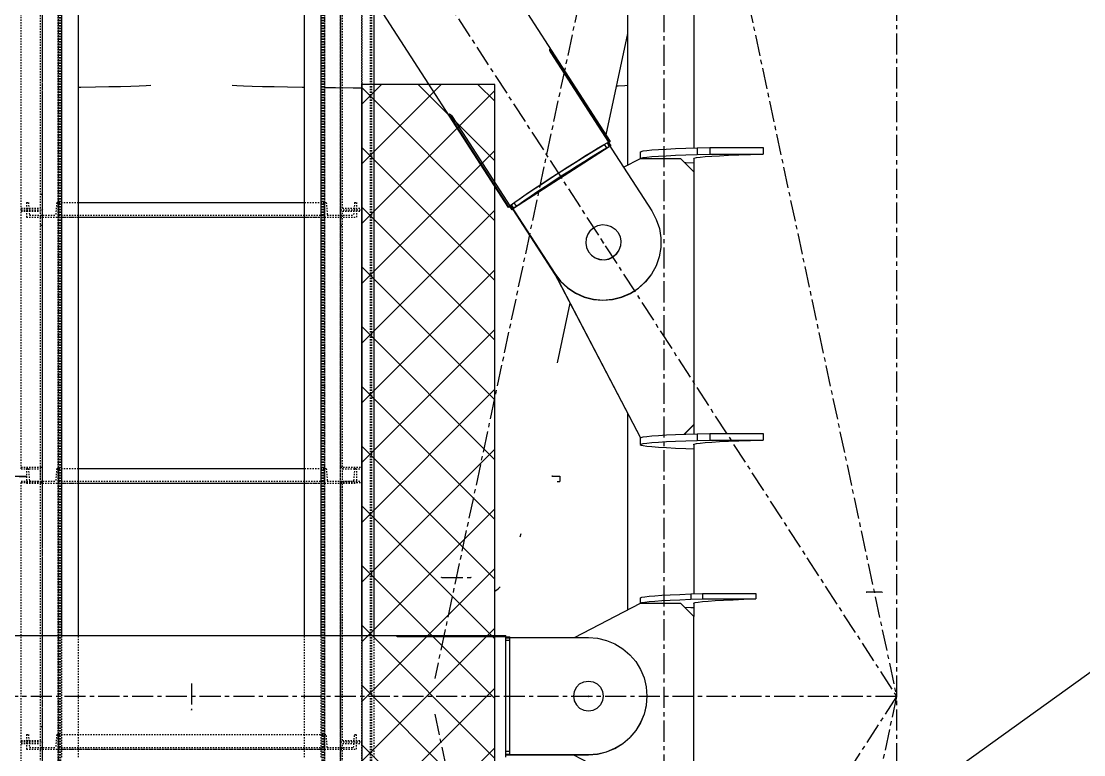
# Model space of a CAD drawing. Header units: millimetres. Extents: x 5143 to 30813, y 232 to 21408.
# Drawn here: x 23101 to 23500.4, y 11618.4 to 11894 of the extents above; entities that cross this region are included whole.
import ezdxf

# ---------------------------------------------------------------- set-up
doc = ezdxf.new("R2010")
doc.units = ezdxf.units.MM
doc.header["$LTSCALE"] = 0.25
for name, pattern in [('CENTER', [50.8, 31.75, -6.35, 6.35, -6.35]), ('XKITLINE00', [0]), ('XKITLINE02', [4, 2, -2]), ('XKITLINE03', [6, 3, -1, 1, -1])]:
    doc.linetypes.add(name, pattern=pattern)
doc.styles.add('ROMANS', font='romans.shx')
doc.dimstyles.new('MD300', dxfattribs={"dimtxt": 2.5, "dimasz": 2.5, "dimexe": 1, "dimexo": 1, "dimgap": 0.5, "dimtad": 1, "dimdec": 1, "dimlfac": 50, "dimrnd": 0.5, "dimdsep": 46, "dimtxsty": 'ROMANS', "dimcen": 1, "dimclrd": 146, "dimclre": 146, "dimclrt": 30, "dimadec": 1, "dimazin": 2, "dimtfac": 1, "dimtdec": 1, "dimtmove": 0, "dimatfit": 1, "dimfxl": 1, "dimtolj": 1, "dimtzin": 0, "dimlwd": -1, "dimlwe": -1, "dimarcsym": 0})

msp = doc.modelspace()

# ---------------------------------------------------------------- hatches: boundary and pattern name
h = msp.add_hatch()
h.set_pattern_fill('ANSI37', color=1, scale=5, style=0)
h.set_pattern_definition([(135, (104200.305, -4107.69), (11.22532, 11.22532), []), (45, (104200.305, -4107.69), (11.22532, -11.22532), [])])
h.paths.add_polyline_path([(23278.98, 11270.27), (23228.98, 11270.27), (23228.98, 11870.27), (23278.98, 11870.27)])

# ---------------------------------------------------------------- linework, layer by layer
at = {"color": 8, "linetype": 'CENTER'}
for p, q in [((23430, 12689.51), (23430, 11020.27)), ((22900, 12460.27), (23430, 11640.27)), ((23430, 12460.27), (23256.44, 11647.05)), ((23342.5, 12050.27), (23342.5, 11230.27)), ((23342.5, 12050.27), (23430, 11640.27)), ((23319.8, 11810.61), (23319.8, 11810.94)), ((23259.06, 11685.03), (23270.02, 11685)), ((23424.62, 11679.44), (23418.65, 11679.46)), ((23165, 11645.13), (23165, 11635.13)), ((23430, 11640.27), (22900, 10820.27)), ((23430, 11640.27), (22900, 11640.27)), ((23314.2, 11640.41), (23314.2, 11640.14)), ((23430, 11640.27), (23342.5, 11230.27)), ((23256.41, 11633.65), (23430, 10820.27))]:
    msp.add_line(p, q, dxfattribs=at)
at = {"color": 8, "linetype": 'XKITLINE00'}
for p, q in [((23353.8, 12423.4), (23353.8, 11846.41)), ((23045.99, 12276.48), (23322.38, 11848.86)), ((23007.61, 12251.69), (23284, 11824.07)), ((23328.9, 11986.86), (23328.9, 11839.89)), ((23328.9, 11889.45), (23320.77, 11851.36)), ((23299.59, 11883.47), (23299.54, 11883.39)), ((23299.54, 11883.39), (23299.54, 11883.24)), ((23299.54, 11883.24), (23299.59, 11883.03)), ((23299.59, 11883.47), (23299.67, 11883.47)), ((23299.59, 11883.03), (23299.69, 11882.77)), ((23299.68, 11883.47), (23299.78, 11883.36)), ((23299.69, 11882.77), (23299.84, 11882.48)), ((23299.78, 11883.36), (23299.92, 11883.19)), ((23299.84, 11882.48), (23300.02, 11882.18)), ((23299.87, 11882.43), (23300.27, 11882.68)), ((23299.92, 11883.19), (23300.08, 11882.95)), ((23300.02, 11882.18), (23321.72, 11848.6)), ((23300.06, 11882.13), (23300.46, 11882.39)), ((23300.08, 11882.95), (23300.27, 11882.68)), ((23300.27, 11882.68), (23300.46, 11882.39)), ((23300.46, 11882.39), (23322.17, 11848.81)), ((23145.39, 11869.76), (23147.91, 11869.88)), ((23145.39, 11869.76), (23147.91, 11869.88)), ((23147.91, 11869.88), (23149.71, 11870)), ((23147.91, 11869.88), (23149.71, 11870)), ((23180.28, 11870), (23182.08, 11869.88)), ((23180.28, 11870), (23182.08, 11869.88)), ((23182.08, 11869.88), (23184.6, 11869.76)), ((23182.08, 11869.88), (23184.6, 11869.76)), ((23325.39, 11869.76), (23327.91, 11869.88)), ((23325.39, 11869.76), (23327.91, 11869.88)), ((23327.91, 11869.88), (23328.9, 11869.95)), ((23327.91, 11869.88), (23328.9, 11869.95)), ((23114.72, 11869.14), (23115, 11869.14)), ((23114.72, 11869.14), (23115, 11869.14)), ((23122.5, 11869.23), (23123.34, 11869.24)), ((23122.5, 11869.23), (23123.34, 11869.24)), ((23123.34, 11869.24), (23128.88, 11869.33)), ((23123.34, 11869.24), (23128.88, 11869.33)), ((23128.88, 11869.33), (23133.9, 11869.43)), ((23128.88, 11869.33), (23133.9, 11869.43)), ((23133.9, 11869.43), (23138.35, 11869.53)), ((23133.9, 11869.43), (23138.35, 11869.53)), ((23138.35, 11869.53), (23142.2, 11869.64)), ((23138.35, 11869.53), (23142.2, 11869.64)), ((23142.2, 11869.64), (23145.39, 11869.76)), ((23142.2, 11869.64), (23145.39, 11869.76)), ((23184.6, 11869.76), (23187.79, 11869.64)), ((23184.6, 11869.76), (23187.79, 11869.64)), ((23187.79, 11869.64), (23191.64, 11869.53)), ((23187.79, 11869.64), (23191.64, 11869.53)), ((23191.64, 11869.53), (23196.09, 11869.43)), ((23191.64, 11869.53), (23196.09, 11869.43)), ((23196.09, 11869.43), (23201.11, 11869.33)), ((23196.09, 11869.43), (23201.11, 11869.33)), ((23201.11, 11869.33), (23206.65, 11869.24)), ((23201.11, 11869.33), (23206.65, 11869.24)), ((23206.65, 11869.24), (23207.48, 11869.23)), ((23206.65, 11869.24), (23207.48, 11869.23)), ((23214.98, 11869.14), (23219.07, 11869.1)), ((23214.98, 11869.14), (23219.07, 11869.1)), ((23219.07, 11869.1), (23225.83, 11869.04)), ((23219.07, 11869.1), (23225.83, 11869.04)), ((23225.83, 11869.04), (23228.98, 11869.02)), ((23225.83, 11869.04), (23228.98, 11869.02)), ((23324.69, 11869.73), (23325.39, 11869.76)), ((23324.69, 11869.73), (23325.39, 11869.76)), ((23261.91, 11859.14), (23261.87, 11859.06)), ((23261.87, 11859.05), (23261.92, 11858.91)), ((23261.91, 11859.14), (23262.02, 11859.17)), ((23261.92, 11858.91), (23262.02, 11858.71)), ((23262.02, 11859.17), (23262.16, 11859.11)), ((23262.02, 11858.71), (23262.15, 11858.46)), ((23262.15, 11858.46), (23262.32, 11858.18)), ((23262.16, 11859.11), (23262.34, 11858.98)), ((23262.32, 11858.18), (23262.79, 11858.48)), ((23262.32, 11858.18), (23262.5, 11857.88)), ((23262.34, 11858.98), (23262.54, 11858.78)), ((23262.5, 11857.88), (23262.99, 11858.19)), ((23262.54, 11858.78), (23262.75, 11858.53)), ((23262.75, 11858.53), (23262.95, 11858.25)), ((23262.95, 11858.25), (23284.66, 11824.66)), ((23262.5, 11857.88), (23284.21, 11824.3)), ((23286, 11823.75), (23322, 11847)), ((23315.53, 11844.96), (23317.89, 11846.4)), ((23316.82, 11845.72), (23318.71, 11846.85)), ((23317.89, 11846.4), (23319.81, 11847.54)), ((23318.71, 11846.85), (23320.18, 11847.71)), ((23319.52, 11845.59), (23320.99, 11846.45)), ((23319.81, 11847.54), (23321.23, 11848.35)), ((23320.18, 11847.71), (23321.19, 11848.26)), ((23320.18, 11847.71), (23320.99, 11846.45)), ((23320.99, 11846.45), (23322, 11847)), ((23321.19, 11848.26), (23321.72, 11848.6)), ((23321.19, 11848.25), (23321.42, 11848.4)), ((23321.19, 11848.26), (23322, 11847)), ((23321.23, 11848.35), (23321.72, 11848.6)), ((23321.42, 11848.4), (23338.02, 11822.71)), ((23321.45, 11848.34), (23322.17, 11848.81)), ((23321.45, 11848.34), (23321.63, 11848.46)), ((23321.63, 11848.46), (23321.75, 11848.5)), ((23321.63, 11848.46), (23322.45, 11847.2)), ((23321.75, 11848.5), (23322.57, 11847.24)), ((23321.75, 11848.5), (23321.8, 11848.48)), ((23321.8, 11848.48), (23322.61, 11847.22)), ((23321.84, 11848.42), (23322.17, 11848.63)), ((23322.38, 11848.86), (23322.17, 11848.63)), ((23322.17, 11848.81), (23322.38, 11848.86)), ((23322.27, 11847.09), (23322.45, 11847.2)), ((23322.35, 11846.96), (23322.45, 11847.03)), ((23322.45, 11847.2), (23322.57, 11847.24)), ((23322.57, 11847.15), (23322.45, 11847.03)), ((23322.57, 11847.24), (23322.61, 11847.22)), ((23322.61, 11847.22), (23322.57, 11847.15)), ((23340.54, 11845.81), (23343.48, 11845.99)), ((23343.48, 11845.99), (23346.91, 11846.15)), ((23346.91, 11846.15), (23350.8, 11846.31)), ((23350.8, 11846.31), (23355.12, 11846.46)), ((23355.12, 11846.46), (23359.84, 11846.59)), ((23355.12, 11846.46), (23355.12, 11843.96)), ((23359.84, 11846.59), (23359.84, 11844.09)), ((23359.84, 11846.59), (23379.84, 11846.59)), ((23379.84, 11846.59), (23379.84, 11844.09)), ((23309.2, 11840.98), (23312, 11842.74)), ((23309.75, 11841.35), (23312.79, 11843.26)), ((23312, 11842.74), (23314.56, 11844.34)), ((23312.79, 11843.26), (23315.53, 11844.96)), ((23312.81, 11841.48), (23315.38, 11843.08)), ((23314.56, 11844.34), (23316.82, 11845.72)), ((23315.38, 11843.08), (23317.63, 11844.46)), ((23317.63, 11844.46), (23319.52, 11845.59)), ((23327.41, 11839.12), (23333.8, 11842.43)), ((23333.7, 11844.86), (23333.97, 11845.05)), ((23333.7, 11844.86), (23333.7, 11842.38)), ((23333.8, 11842.43), (23333.97, 11842.55)), ((23333.8, 11842.43), (23348.8, 11842.43)), ((23333.97, 11845.05), (23334.8, 11845.25)), ((23333.97, 11842.55), (23334.8, 11842.75)), ((23334.8, 11845.25), (23336.18, 11845.44)), ((23334.8, 11842.75), (23336.18, 11842.94)), ((23336.18, 11845.44), (23338.1, 11845.63)), ((23336.18, 11842.94), (23338.1, 11843.13)), ((23338.1, 11845.63), (23340.54, 11845.81)), ((23338.1, 11843.13), (23340.54, 11843.31)), ((23340.54, 11843.31), (23343.48, 11843.49)), ((23343.48, 11843.49), (23346.91, 11843.65)), ((23346.91, 11843.65), (23350.8, 11843.81)), ((23348.8, 11842.43), (23353.8, 11837.44)), ((23350.8, 11843.81), (23355.12, 11843.96)), ((23353.7, 11842.36), (23353.97, 11842.56)), ((23353.7, 11842.36), (23353.8, 11842.29)), ((23353.8, 11842.43), (23353.8, 11837.44)), ((23353.97, 11842.56), (23354.8, 11842.75)), ((23354.8, 11842.75), (23356.18, 11842.94)), ((23355.12, 11843.96), (23359.84, 11844.09)), ((23356.18, 11842.94), (23358.1, 11843.13)), ((23358.1, 11843.13), (23360.54, 11843.31)), ((23359.84, 11844.09), (23379.84, 11844.09)), ((23360.54, 11843.31), (23363.48, 11843.49)), ((23363.48, 11843.49), (23366.91, 11843.65)), ((23366.91, 11843.65), (23370.8, 11843.81)), ((23370.8, 11843.81), (23375.12, 11843.96)), ((23375.12, 11843.96), (23379.84, 11844.09)), ((23303.19, 11837.15), (23306.52, 11839.3)), ((23303.19, 11837.13), (23306.24, 11839.09)), ((23306.24, 11839.09), (23309.2, 11840.98)), ((23306.52, 11839.3), (23309.75, 11841.35)), ((23307.05, 11837.83), (23310.01, 11839.72)), ((23310.01, 11839.72), (23312.81, 11841.48)), ((23350.3, 11840.93), (23350.8, 11840.91)), ((23350.8, 11840.91), (23353.8, 11840.8)), ((23296.63, 11832.87), (23299.86, 11834.99)), ((23297.18, 11833.22), (23300.15, 11835.16)), ((23299.86, 11834.99), (23303.19, 11837.15)), ((23300.15, 11835.16), (23303.19, 11837.13)), ((23300.96, 11833.9), (23304, 11835.87)), ((23304, 11835.87), (23307.05, 11837.83)), ((23353.8, 11837.44), (23353.8, 11742.48)), ((23290.85, 11829.03), (23293.59, 11830.86)), ((23291.82, 11829.65), (23294.38, 11831.36)), ((23292.63, 11828.39), (23295.2, 11830.11)), ((23293.59, 11830.86), (23296.63, 11832.87)), ((23294.38, 11831.36), (23297.18, 11833.22)), ((23295.2, 11830.11), (23298, 11831.96)), ((23298, 11831.96), (23300.96, 11833.9)), ((23285.15, 11825.05), (23286.57, 11826.08)), ((23286.2, 11825.77), (23287.67, 11826.81)), ((23286.57, 11826.08), (23288.49, 11827.41)), ((23287.67, 11826.81), (23289.56, 11828.12)), ((23288.49, 11827.41), (23290.85, 11829.03)), ((23288.49, 11825.55), (23290.38, 11826.86)), ((23289.56, 11828.12), (23291.82, 11829.65)), ((23290.38, 11826.86), (23292.63, 11828.39)), ((23284.21, 11824.3), (23284, 11824.07)), ((23284, 11824.07), (23284.21, 11824.12)), ((23284.21, 11824.3), (23284.96, 11824.78)), ((23284.21, 11824.12), (23284.63, 11824.39)), ((23284.63, 11824.52), (23284.59, 11824.45)), ((23284.59, 11824.45), (23285.4, 11823.19)), ((23284.75, 11824.64), (23284.63, 11824.52)), ((23284.63, 11824.52), (23285.44, 11823.26)), ((23284.66, 11824.66), (23285.15, 11825.05)), ((23284.66, 11824.66), (23285.19, 11825.01)), ((23284.75, 11824.64), (23284.96, 11824.78)), ((23284.75, 11824.64), (23285.56, 11823.38)), ((23284.93, 11824.84), (23301.57, 11799.09)), ((23284.95, 11824.85), (23284.96, 11824.83)), ((23284.96, 11824.86), (23285.19, 11825.01)), ((23284.96, 11824.86), (23301.57, 11799.17)), ((23285.19, 11825.01), (23286.2, 11825.77)), ((23285.19, 11825.01), (23286, 11823.75)), ((23285.44, 11823.26), (23285.4, 11823.19)), ((23285.4, 11823.19), (23285.44, 11823.17)), ((23285.56, 11823.38), (23285.44, 11823.26)), ((23285.44, 11823.17), (23285.56, 11823.21)), ((23285.56, 11823.38), (23285.78, 11823.52)), ((23285.56, 11823.21), (23285.86, 11823.4)), ((23285.74, 11823.32), (23301.57, 11798.84)), ((23285.78, 11823.34), (23301.57, 11798.91)), ((23286, 11823.75), (23287.02, 11824.51)), ((23286.2, 11825.77), (23287.02, 11824.51)), ((23287.02, 11824.51), (23288.49, 11825.55)), ((23338.02, 11822.71), (23339.71, 11819.55)), ((23339.71, 11819.55), (23340.86, 11816.16)), ((23313.92, 11814), (23313.34, 11812.37)), ((23314.9, 11815.41), (23313.92, 11814)), ((23314.9, 11815.41), (23316.21, 11816.53)), ((23316.21, 11816.53), (23317.77, 11817.27)), ((23317.77, 11817.27), (23319.47, 11817.58)), ((23319.47, 11817.58), (23321.18, 11817.44)), ((23321.18, 11817.44), (23322.81, 11816.86)), ((23322.81, 11816.86), (23324.22, 11815.88)), ((23324.22, 11815.88), (23325.34, 11814.57)), ((23325.34, 11814.57), (23326.08, 11813.01)), ((23340.86, 11816.16), (23341.43, 11812.62)), ((23313.34, 11812.37), (23313.2, 11810.66)), ((23313.2, 11810.66), (23313.51, 11808.96)), ((23326.08, 11813.01), (23326.39, 11811.32)), ((23326.39, 11811.32), (23326.25, 11809.6)), ((23341.43, 11812.62), (23341.41, 11809.04)), ((23313.51, 11808.96), (23314.25, 11807.41)), ((23313.51, 11808.94), (23314.25, 11807.38)), ((23313.51, 11808.94), (23314.25, 11807.38)), ((23313.51, 11808.92), (23314.25, 11807.36)), ((23314.25, 11807.41), (23315.37, 11806.1)), ((23314.25, 11807.41), (23314.25, 11807.38)), ((23314.25, 11807.38), (23315.37, 11806.07)), ((23314.25, 11807.38), (23314.25, 11807.36)), ((23314.25, 11807.38), (23315.37, 11806.07)), ((23314.25, 11807.36), (23315.37, 11806.05)), ((23315.37, 11806.1), (23316.79, 11805.12)), ((23315.37, 11806.07), (23316.79, 11805.09)), ((23315.37, 11806.07), (23316.79, 11805.09)), ((23315.37, 11806.05), (23316.79, 11805.07)), ((23323.38, 11805.45), (23324.69, 11806.56)), ((23323.38, 11805.42), (23324.69, 11806.54)), ((23323.38, 11805.42), (23324.69, 11806.54)), ((23323.38, 11805.4), (23324.69, 11806.51)), ((23325.67, 11807.98), (23324.69, 11806.56)), ((23325.67, 11807.95), (23324.69, 11806.54)), ((23325.67, 11807.95), (23324.69, 11806.54)), ((23325.67, 11807.93), (23324.69, 11806.51)), ((23326.25, 11809.6), (23325.67, 11807.98)), ((23341.41, 11809.04), (23340.8, 11805.51)), ((23341.41, 11808.96), (23340.8, 11805.43)), ((23316.79, 11805.12), (23318.41, 11804.54)), ((23316.79, 11805.09), (23318.41, 11804.51)), ((23316.79, 11805.09), (23318.41, 11804.51)), ((23316.79, 11805.07), (23318.41, 11804.49)), ((23318.41, 11804.54), (23320.13, 11804.4)), ((23318.41, 11804.51), (23320.13, 11804.37)), ((23318.41, 11804.51), (23320.13, 11804.37)), ((23318.41, 11804.49), (23320.13, 11804.35)), ((23320.13, 11804.4), (23321.82, 11804.71)), ((23320.13, 11804.37), (23321.82, 11804.68)), ((23320.13, 11804.37), (23321.82, 11804.68)), ((23320.13, 11804.35), (23321.82, 11804.66)), ((23321.82, 11804.71), (23323.38, 11805.45)), ((23321.82, 11804.68), (23323.38, 11805.42)), ((23321.82, 11804.68), (23323.38, 11805.42)), ((23321.82, 11804.66), (23323.38, 11805.4)), ((23323.38, 11805.45), (23323.38, 11805.42)), ((23323.38, 11805.42), (23323.38, 11805.4)), ((23339.62, 11802.12), (23337.9, 11798.98)), ((23339.62, 11802.05), (23337.9, 11798.91)), ((23340.8, 11805.51), (23339.62, 11802.12)), ((23340.8, 11805.43), (23339.62, 11802.05)), ((23301.16, 11799.72), (23333.74, 11737.44)), ((23301.57, 11799.17), (23301.57, 11799.09)), ((23301.57, 11799.17), (23303.76, 11796.33)), ((23301.57, 11799.09), (23303.76, 11796.26)), ((23301.57, 11798.91), (23301.6, 11798.87)), ((23301.57, 11798.91), (23301.57, 11798.84)), ((23301.57, 11798.84), (23301.75, 11798.61)), ((23301.6, 11799.04), (23333.8, 11737.48)), ((23337.9, 11798.98), (23335.69, 11796.17)), ((23337.9, 11798.91), (23335.69, 11796.09)), ((23303.76, 11796.33), (23303.76, 11796.26)), ((23303.76, 11796.33), (23306.38, 11793.89)), ((23303.76, 11796.26), (23306.38, 11793.82)), ((23333.04, 11793.75), (23335.69, 11796.17)), ((23333.04, 11793.68), (23335.69, 11796.09)), ((23306.38, 11793.89), (23309.37, 11791.92)), ((23306.38, 11793.82), (23309.37, 11791.84)), ((23309.37, 11791.92), (23312.64, 11790.46)), ((23309.37, 11791.84), (23312.64, 11790.38)), ((23312.64, 11790.46), (23316.11, 11789.56)), ((23312.64, 11790.38), (23316.11, 11789.49)), ((23323.26, 11789.53), (23326.74, 11790.39)), ((23323.26, 11789.45), (23326.74, 11790.31)), ((23326.74, 11790.39), (23330.03, 11791.81)), ((23326.74, 11790.31), (23330.03, 11791.73)), ((23330.03, 11791.81), (23333.04, 11793.75)), ((23330.03, 11791.73), (23333.04, 11793.68)), ((23307.26, 11788.06), (23302.48, 11765.68)), ((23316.11, 11789.56), (23319.68, 11789.25)), ((23316.11, 11789.49), (23319.68, 11789.17)), ((23319.68, 11789.25), (23323.26, 11789.53)), ((23319.68, 11789.17), (23323.26, 11789.45)), ((23328.9, 11746.69), (23328.9, 11672.77)), ((23350.15, 11738.83), (23353.8, 11742.48)), ((23350.3, 11738.84), (23353.8, 11742.33)), ((23353.8, 11742.48), (23353.8, 11742.4)), ((23353.8, 11742.4), (23353.8, 11738.96)), ((23336.18, 11737.99), (23338.1, 11738.18)), ((23338.1, 11738.18), (23340.54, 11738.36)), ((23340.54, 11738.36), (23343.49, 11738.53)), ((23343.49, 11738.53), (23346.91, 11738.7)), ((23346.91, 11738.7), (23350.8, 11738.86)), ((23350.8, 11738.86), (23355.12, 11739.01)), ((23355.12, 11739.01), (23359.84, 11739.14)), ((23355.12, 11739.01), (23355.12, 11736.51)), ((23359.84, 11739.14), (23359.84, 11736.64)), ((23359.84, 11739.14), (23379.84, 11739.14)), ((23379.84, 11739.14), (23379.84, 11736.64)), ((23333.7, 11737.41), (23333.8, 11737.48)), ((23333.7, 11737.41), (23333.7, 11734.91)), ((23333.7, 11734.91), (23333.97, 11735.1)), ((23333.7, 11734.91), (23333.97, 11734.71)), ((23333.8, 11737.48), (23333.97, 11737.6)), ((23333.8, 11737.48), (23333.8, 11737.48)), ((23333.8, 11737.48), (23333.8, 11737.48)), ((23333.97, 11737.6), (23334.8, 11737.8)), ((23333.97, 11735.1), (23334.8, 11735.3)), ((23333.97, 11734.71), (23334.8, 11734.52)), ((23334.8, 11737.8), (23336.18, 11737.99)), ((23334.8, 11735.3), (23336.18, 11735.49)), ((23334.8, 11734.52), (23336.18, 11734.32)), ((23336.18, 11735.49), (23338.1, 11735.68)), ((23336.18, 11734.32), (23338.1, 11734.14)), ((23338.1, 11735.68), (23340.54, 11735.86)), ((23338.1, 11734.14), (23340.54, 11733.95)), ((23340.54, 11735.86), (23343.49, 11736.04)), ((23343.49, 11736.04), (23346.91, 11736.2)), ((23346.91, 11736.2), (23350.8, 11736.36)), ((23350.8, 11736.36), (23355.12, 11736.51)), ((23353.7, 11734.91), (23353.97, 11735.1)), ((23353.7, 11734.91), (23353.8, 11734.84)), ((23353.8, 11734.98), (23353.8, 11678.81)), ((23353.97, 11735.1), (23354.8, 11735.3)), ((23354.8, 11735.3), (23356.18, 11735.49)), ((23355.12, 11736.51), (23359.84, 11736.64)), ((23356.18, 11735.49), (23358.1, 11735.68)), ((23358.1, 11735.68), (23360.54, 11735.86)), ((23359.84, 11736.64), (23379.84, 11736.64)), ((23360.54, 11735.86), (23363.49, 11736.04)), ((23363.49, 11736.04), (23366.91, 11736.2)), ((23366.91, 11736.2), (23370.8, 11736.36)), ((23370.8, 11736.36), (23375.12, 11736.51)), ((23375.12, 11736.51), (23379.84, 11736.64)), ((23340.54, 11733.95), (23343.49, 11733.78)), ((23343.49, 11733.78), (23346.91, 11733.61)), ((23346.91, 11733.61), (23350.8, 11733.45)), ((23350.8, 11733.45), (23353.8, 11733.35)), ((23096.86, 11723.1), (23102.98, 11723.11)), ((23100.24, 11722.97), (23103, 11722.98)), ((23102.98, 11723.11), (23103, 11723.11)), ((23102.98, 11723.11), (23102.98, 11722.98)), ((23300.48, 11723.16), (23300.76, 11723.16)), ((23300.48, 11723.01), (23303.5, 11723.02)), ((23300.76, 11723.16), (23300.76, 11723.01)), ((23300.76, 11723.16), (23303.5, 11723.02)), ((23303.5, 11723.02), (23303.5, 11721.02)), ((23302.48, 11721.02), (23303.5, 11721.02)), ((23288.77, 11701.41), (23288.48, 11700.08)), ((23278.98, 11679.86), (23280.24, 11680.69)), ((23280.24, 11680.69), (23280.98, 11681.41)), ((23339.18, 11678.11), (23341.83, 11678.29)), ((23341.83, 11678.29), (23344.98, 11678.46)), ((23344.98, 11678.46), (23348.59, 11678.62)), ((23348.59, 11678.62), (23352.65, 11678.78)), ((23352.65, 11678.78), (23357.11, 11678.92)), ((23352.65, 11678.78), (23352.65, 11676.78)), ((23357.11, 11678.92), (23377.11, 11678.92)), ((23357.11, 11678.92), (23357.11, 11676.92)), ((23377.11, 11678.92), (23377.11, 11676.92)), ((23308.96, 11662.4), (23333.8, 11675.32)), ((23333.76, 11677.36), (23334.31, 11677.55)), ((23333.76, 11675.3), (23333.76, 11677.36)), ((23333.76, 11675.36), (23334.31, 11675.55)), ((23333.8, 11675.32), (23348.8, 11675.32)), ((23334.31, 11677.55), (23335.4, 11677.74)), ((23334.31, 11675.55), (23335.4, 11675.74)), ((23335.4, 11677.74), (23337.03, 11677.93)), ((23335.4, 11675.74), (23337.03, 11675.93)), ((23337.03, 11677.93), (23339.18, 11678.11)), ((23337.03, 11675.93), (23339.18, 11676.12)), ((23339.18, 11676.12), (23341.83, 11676.29)), ((23341.83, 11676.29), (23344.98, 11676.46)), ((23344.98, 11676.46), (23348.59, 11676.63)), ((23348.59, 11676.63), (23352.65, 11676.78)), ((23348.8, 11675.32), (23353.8, 11670.32)), ((23352.65, 11676.78), (23357.11, 11676.92)), ((23353.76, 11675.36), (23354.31, 11675.55)), ((23353.76, 11675.36), (23353.76, 11675.16)), ((23353.76, 11675.16), (23353.8, 11675.15)), ((23353.8, 11675.37), (23353.8, 11670.32)), ((23354.31, 11675.55), (23355.4, 11675.74)), ((23355.4, 11675.74), (23357.03, 11675.93)), ((23357.03, 11675.93), (23359.18, 11676.12)), ((23357.11, 11676.92), (23377.11, 11676.92)), ((23359.18, 11676.12), (23361.83, 11676.29)), ((23361.83, 11676.29), (23364.98, 11676.46)), ((23364.98, 11676.46), (23368.59, 11676.63)), ((23368.59, 11676.63), (23372.65, 11676.78)), ((23372.65, 11676.78), (23377.11, 11676.92)), ((23350.29, 11673.83), (23352.65, 11673.74)), ((23352.65, 11673.74), (23353.8, 11673.7)), ((23353.8, 11610.29), (23353.8, 11670.32)), ((23046.8, 11663.11), (23283.2, 11663.11)), ((23242.11, 11662.92), (23242.19, 11662.94)), ((23242.11, 11662.92), (23242.11, 11662.91)), ((23242.19, 11662.94), (23242.36, 11662.96)), ((23242.19, 11662.89), (23242.36, 11662.83)), ((23242.36, 11662.96), (23242.6, 11662.97)), ((23242.36, 11662.83), (23242.6, 11662.78)), ((23242.6, 11662.97), (23242.89, 11662.97)), ((23242.6, 11662.78), (23242.89, 11662.75)), ((23242.89, 11662.97), (23243.2, 11662.98)), ((23242.89, 11662.97), (23242.89, 11662.75)), ((23242.89, 11662.75), (23243.2, 11662.74)), ((23243.2, 11662.98), (23243.2, 11662.74)), ((23243.2, 11662.98), (23283.2, 11662.98)), ((23243.2, 11662.74), (23283.2, 11662.74)), ((23283.2, 11661.97), (23283.2, 11663.11)), ((23283.2, 11662.62), (23284.7, 11662.62)), ((23283.2, 11662.56), (23284.7, 11662.56)), ((23283.2, 11662.4), (23314.2, 11662.4)), ((23283.2, 11662.27), (23284.7, 11662.27)), ((23284.7, 11662.4), (23284.7, 11662.62)), ((23284.7, 11621.32), (23284.7, 11662.27)), ((23314.2, 11662.4), (23317.64, 11662.13)), ((23283.2, 11617.44), (23283.2, 11661.97)), ((23283.2, 11661.36), (23284.7, 11661.36)), ((23317.64, 11662.13), (23320.99, 11661.32)), ((23320.99, 11661.32), (23324.18, 11660)), ((23324.18, 11660), (23327.13, 11658.2)), ((23327.13, 11658.2), (23329.75, 11655.96)), ((23329.75, 11655.96), (23331.99, 11653.34)), ((23331.99, 11653.34), (23333.8, 11650.39)), ((23333.8, 11650.39), (23335.12, 11647.21)), ((23335.12, 11647.21), (23335.92, 11643.85)), ((23309.66, 11643.72), (23308.87, 11642.16)), ((23309.66, 11643.72), (23310.9, 11644.96)), ((23310.9, 11644.96), (23312.46, 11645.76)), ((23312.46, 11645.76), (23314.2, 11646.03)), ((23314.2, 11646.03), (23315.93, 11645.76)), ((23315.93, 11645.76), (23317.49, 11644.96)), ((23317.49, 11644.96), (23318.73, 11643.72)), ((23318.73, 11643.72), (23319.52, 11642.16)), ((23335.92, 11643.85), (23336.2, 11640.41)), ((23308.87, 11642.16), (23308.6, 11640.43)), ((23308.6, 11640.43), (23308.87, 11638.71)), ((23308.87, 11638.71), (23309.66, 11637.14)), ((23308.87, 11638.68), (23309.66, 11637.12)), ((23319.52, 11638.71), (23318.73, 11637.14)), ((23319.52, 11638.68), (23318.73, 11637.12)), ((23319.52, 11642.16), (23319.8, 11640.43)), ((23319.8, 11640.43), (23319.52, 11638.71)), ((23336.2, 11640.41), (23335.92, 11636.97)), ((23309.66, 11637.14), (23310.9, 11635.91)), ((23309.66, 11637.12), (23310.9, 11635.88)), ((23310.9, 11635.91), (23312.46, 11635.11)), ((23310.9, 11635.88), (23312.46, 11635.09)), ((23312.46, 11635.11), (23314.2, 11634.84)), ((23312.46, 11635.09), (23314.2, 11634.81)), ((23314.2, 11634.84), (23315.93, 11635.11)), ((23314.2, 11634.81), (23315.93, 11635.09)), ((23314.2, 11634.84), (23314.2, 11634.81)), ((23315.93, 11635.11), (23317.49, 11635.91)), ((23315.93, 11635.09), (23317.49, 11635.88)), ((23317.49, 11635.91), (23318.73, 11637.14)), ((23317.49, 11635.88), (23318.73, 11637.12)), ((23335.92, 11636.97), (23335.12, 11633.62)), ((23335.92, 11636.91), (23335.12, 11633.56)), ((23333.8, 11630.43), (23331.99, 11627.49)), ((23333.8, 11630.37), (23331.99, 11627.42)), ((23335.12, 11633.62), (23333.8, 11630.43)), ((23335.12, 11633.56), (23333.8, 11630.37)), ((23331.99, 11627.49), (23329.75, 11624.86)), ((23331.99, 11627.42), (23329.75, 11624.8)), ((23324.18, 11620.82), (23327.13, 11622.62)), ((23324.18, 11620.76), (23327.13, 11622.56)), ((23327.13, 11622.62), (23329.75, 11624.86)), ((23327.13, 11622.56), (23329.75, 11624.8)), ((23283.2, 11619.67), (23284.7, 11619.67)), ((23283.2, 11618.55), (23284.7, 11618.55)), ((23283.2, 11618.42), (23314.2, 11618.42)), ((23283.2, 11618.36), (23314.2, 11618.36)), ((23284.7, 11618.55), (23284.7, 11621.32)), ((23308.55, 11618.36), (23333.76, 11605.25)), ((23314.2, 11618.42), (23317.64, 11618.69)), ((23314.2, 11618.36), (23317.64, 11618.63)), ((23314.2, 11618.42), (23314.2, 11618.36)), ((23317.64, 11618.69), (23320.99, 11619.5)), ((23317.64, 11618.63), (23320.99, 11619.44)), ((23317.64, 11618.69), (23317.64, 11618.63)), ((23320.99, 11619.5), (23324.18, 11620.82)), ((23320.99, 11619.44), (23324.18, 11620.76))]:
    msp.add_line(p, q, dxfattribs=at)
at = {"color": 1, "linetype": 'XKITLINE03'}
for p, q in [((23109, 11231.06), (23109.01, 12049.63)), ((23220.98, 11231.06), (23220.99, 12049.63)), ((23115, 11231.06), (23115, 12049.6)), ((23214.99, 12049.6), (23214.99, 11231.06)), ((23109.01, 11823.17), (23109.01, 11920.62)), ((23220.99, 11920.62), (23220.99, 11823.17)), ((23109.01, 11726.43), (23109.01, 11823.17)), ((23220.99, 11823.17), (23220.99, 11726.43)), ((23115, 11820.42), (23214.98, 11820.42)), ((23115, 11820.42), (23115, 11820.42)), ((23214.98, 11820.42), (23214.98, 11820.42)), ((23109.01, 11623.17), (23109.01, 11720.62)), ((23115, 11720.42), (23214.98, 11720.42)), ((23115, 11720.42), (23115, 11720.42)), ((23214.98, 11720.42), (23214.98, 11720.42)), ((23220.99, 11720.62), (23220.99, 11623.17)), ((23109.01, 11526.43), (23109.01, 11623.17)), ((23220.99, 11623.17), (23220.99, 11526.43)), ((23115, 11620.42), (23214.98, 11620.42)), ((23115, 11620.42), (23115, 11620.42)), ((23214.98, 11620.42), (23214.98, 11620.42))]:
    msp.add_line(p, q, dxfattribs=at)
at = {"color": 3, "linetype": 'XKITLINE02'}
for p, q in [((23114.92, 11231.06), (23114.92, 12049.63)), ((23115.45, 11231.06), (23115.46, 12049.63)), ((23214.53, 11231.06), (23214.54, 12049.63)), ((23215.07, 11231.06), (23215.07, 12049.63)), ((23232.3, 11231.06), (23232.3, 12049.63)), ((23232.83, 11231.06), (23232.84, 12049.63)), ((23115, 11231.06), (23115, 12049.6)), ((23115.85, 11231.06), (23115.85, 12049.6)), ((23214.14, 11231.06), (23214.14, 12049.6)), ((23214.99, 11231.06), (23214.99, 12049.6)), ((23108.21, 11823.75), (23108.21, 11926.42)), ((23109.01, 11823.17), (23109.01, 11926.42)), ((23220.99, 11823.17), (23220.99, 11926.42)), ((23221.79, 11823.75), (23221.79, 11926.42)), ((23101.01, 11823.17), (23101.01, 11921.2)), ((23228.99, 11823.17), (23228.99, 11921.2)), ((23228.99, 11920.16), (23228.99, 11823.75)), ((23108.21, 11828.97), (23109.01, 11828.97)), ((23220.99, 11828.97), (23221.79, 11828.97)), ((23101.01, 11823.75), (23108.21, 11823.75)), ((23101.01, 11725.85), (23101.01, 11823.17)), ((23101.01, 11823.17), (23109.01, 11823.17)), ((23101.01, 11823.17), (23109.01, 11823.17)), ((23101.01, 11822.59), (23108.21, 11822.59)), ((23103, 11825.92), (23103.68, 11825.92)), ((23103, 11825.92), (23103, 11820.42)), ((23103, 11825.92), (23103, 11820.42)), ((23103.68, 11825.92), (23104.07, 11821.12)), ((23103.68, 11825.92), (23104.07, 11821.12)), ((23108.21, 11720.61), (23108.21, 11822.59)), ((23109.01, 11720.61), (23109.01, 11823.17)), ((23114.32, 11825.92), (23113.94, 11821.12)), ((23114.32, 11825.92), (23113.94, 11821.12)), ((23114.32, 11825.92), (23115, 11825.92)), ((23115, 11820.42), (23115, 11825.92)), ((23115, 11825.92), (23122.5, 11825.92)), ((23115, 11825.92), (23115, 11820.42)), ((23115, 11825.92), (23115, 11820.42)), ((23207.49, 11825.92), (23214.98, 11825.92)), ((23214.98, 11820.42), (23214.98, 11825.92)), ((23214.98, 11825.92), (23214.98, 11820.42)), ((23214.98, 11825.92), (23215.66, 11825.92)), ((23214.98, 11825.92), (23214.98, 11820.42)), ((23215.66, 11825.92), (23216.05, 11821.12)), ((23215.66, 11825.92), (23216.05, 11821.12)), ((23220.99, 11720.61), (23220.99, 11823.17)), ((23220.99, 11823.17), (23228.99, 11823.17)), ((23220.99, 11823.17), (23228.99, 11823.17)), ((23221.79, 11823.75), (23228.99, 11823.75)), ((23221.79, 11723.52), (23221.79, 11822.59)), ((23221.79, 11822.59), (23228.99, 11822.59)), ((23226.3, 11825.92), (23225.92, 11821.12)), ((23226.3, 11825.92), (23225.92, 11821.12)), ((23226.3, 11825.92), (23226.98, 11825.92)), ((23226.98, 11825.92), (23226.98, 11820.42)), ((23226.98, 11825.92), (23226.98, 11820.42)), ((23228.99, 11725.85), (23228.99, 11823.17)), ((23103, 11820.42), (23115, 11820.42)), ((23104.07, 11821.12), (23113.94, 11821.12)), ((23115, 11821.12), (23214.98, 11821.12)), ((23115, 11820.42), (23122.5, 11820.42)), ((23207.49, 11820.42), (23214.98, 11820.42)), ((23214.98, 11820.42), (23226.98, 11820.42)), ((23216.05, 11821.12), (23225.92, 11821.12)), ((23108.21, 11817.35), (23109.01, 11817.35)), ((23220.99, 11817.35), (23221.79, 11817.35)), ((23101.01, 11726.43), (23109.01, 11726.43)), ((23108.21, 11623.75), (23108.21, 11726.42)), ((23108.21, 11726.42), (23109.01, 11726.42)), ((23109.01, 11623.17), (23109.01, 11726.42)), ((23220.99, 11726.43), (23228.99, 11726.43)), ((23220.99, 11628.78), (23220.99, 11726.42)), ((23220.99, 11726.42), (23221.79, 11726.42)), ((23221.79, 11720.61), (23221.79, 11726.43)), ((23221.79, 11661.67), (23221.79, 11726.42)), ((23101.01, 11725.85), (23108.21, 11725.85)), ((23103, 11725.92), (23103.68, 11725.92)), ((23103, 11725.92), (23103, 11720.42)), ((23103, 11725.92), (23103, 11720.42)), ((23103.68, 11725.92), (23104.07, 11721.12)), ((23103.68, 11725.92), (23104.07, 11721.12)), ((23114.32, 11725.92), (23113.94, 11721.12)), ((23114.32, 11725.92), (23113.94, 11721.12)), ((23114.32, 11725.92), (23115, 11725.92)), ((23115, 11720.42), (23115, 11725.92)), ((23115, 11725.92), (23122.5, 11725.92)), ((23115, 11725.92), (23115, 11720.42)), ((23115, 11725.92), (23115, 11720.42)), ((23207.49, 11725.92), (23214.98, 11725.92)), ((23214.98, 11720.42), (23214.98, 11725.92)), ((23214.98, 11725.92), (23214.98, 11720.42)), ((23214.98, 11725.92), (23215.66, 11725.92)), ((23214.98, 11725.92), (23214.98, 11720.42)), ((23215.66, 11725.92), (23216.05, 11721.12)), ((23215.66, 11725.92), (23216.05, 11721.12)), ((23221.79, 11725.85), (23228.99, 11725.85)), ((23226.3, 11725.92), (23225.92, 11721.12)), ((23226.3, 11725.92), (23225.92, 11721.12)), ((23226.3, 11725.92), (23226.98, 11725.92)), ((23226.98, 11725.92), (23226.98, 11720.42)), ((23226.98, 11725.92), (23226.98, 11720.42)), ((23101.01, 11623.17), (23101.01, 11721.2)), ((23101.01, 11721.2), (23108.21, 11721.2)), ((23101.01, 11720.62), (23109.01, 11720.62)), ((23103, 11720.42), (23115, 11720.42)), ((23104.07, 11721.12), (23113.94, 11721.12)), ((23108.21, 11720.61), (23109.01, 11720.61)), ((23115, 11721.12), (23214.98, 11721.12)), ((23115, 11720.42), (23122.5, 11720.42)), ((23207.49, 11720.42), (23214.98, 11720.42)), ((23214.98, 11720.42), (23226.98, 11720.42)), ((23216.05, 11721.12), (23225.92, 11721.12)), ((23220.99, 11720.62), (23228.99, 11720.62)), ((23220.99, 11720.61), (23221.79, 11720.61)), ((23221.79, 11721.2), (23228.99, 11721.2)), ((23221.79, 11623.75), (23221.79, 11720.61)), ((23228.99, 11623.17), (23228.99, 11721.2)), ((23116.3, 11617.44), (23116.3, 11663.11)), ((23122.5, 11617.44), (23122.5, 11663.11)), ((23207.49, 11617.44), (23207.49, 11663.11)), ((23213.68, 11617.44), (23213.68, 11663.11)), ((23233.68, 11617.44), (23233.68, 11663.11)), ((23220.99, 11623.17), (23220.99, 11661.67)), ((23228.99, 11661.67), (23228.99, 11623.75)), ((23108.21, 11628.97), (23109.01, 11628.97)), ((23220.99, 11628.97), (23221.79, 11628.97)), ((23101.01, 11623.75), (23108.21, 11623.75)), ((23101.01, 11623.17), (23109.01, 11623.17)), ((23101.01, 11525.85), (23101.01, 11623.17)), ((23101.01, 11623.17), (23109.01, 11623.17)), ((23101.01, 11622.59), (23108.21, 11622.59)), ((23103, 11625.92), (23103.68, 11625.92)), ((23103, 11625.92), (23103, 11620.42)), ((23103, 11625.92), (23103, 11620.42)), ((23103.68, 11625.92), (23104.07, 11621.12)), ((23103.68, 11625.92), (23104.07, 11621.12)), ((23108.21, 11520.61), (23108.21, 11622.59)), ((23109.01, 11520.61), (23109.01, 11623.17)), ((23114.32, 11625.92), (23113.94, 11621.12)), ((23114.32, 11625.92), (23113.94, 11621.12)), ((23114.32, 11625.92), (23115, 11625.92)), ((23115, 11620.42), (23115, 11625.92)), ((23115, 11625.92), (23214.98, 11625.92)), ((23115, 11625.92), (23115, 11620.42)), ((23115, 11625.92), (23115, 11620.42)), ((23214.98, 11620.42), (23214.98, 11625.92)), ((23214.98, 11620.42), (23214.98, 11625.92)), ((23214.98, 11625.92), (23215.66, 11625.92)), ((23214.98, 11620.42), (23214.98, 11625.92)), ((23216.05, 11621.12), (23215.66, 11625.92)), ((23216.05, 11621.12), (23215.66, 11625.92)), ((23220.99, 11623.17), (23228.99, 11623.17)), ((23220.99, 11520.61), (23220.99, 11623.17)), ((23220.99, 11623.17), (23228.99, 11623.17)), ((23221.79, 11623.75), (23228.99, 11623.75)), ((23221.79, 11520.61), (23221.79, 11622.59)), ((23221.79, 11622.59), (23228.99, 11622.59)), ((23225.92, 11621.12), (23226.3, 11625.92)), ((23225.92, 11621.12), (23226.3, 11625.92)), ((23226.3, 11625.92), (23226.98, 11625.92)), ((23226.98, 11620.42), (23226.98, 11625.92)), ((23226.98, 11620.42), (23226.98, 11625.92)), ((23228.99, 11618.65), (23228.99, 11623.17)), ((23103, 11620.42), (23115, 11620.42)), ((23104.07, 11621.12), (23113.94, 11621.12)), ((23115, 11621.12), (23214.98, 11621.12)), ((23115, 11620.42), (23214.98, 11620.42)), ((23214.98, 11620.42), (23226.98, 11620.42)), ((23216.05, 11621.12), (23225.92, 11621.12)), ((23228.99, 11525.85), (23228.99, 11618.65))]:
    msp.add_line(p, q, dxfattribs=at)
at = {"color": 7, "linetype": 'XKITLINE00'}
for p, q in [((23116.3, 11663.11), (23116.31, 12049.63)), ((23122.5, 11663.11), (23122.5, 12049.6)), ((23207.49, 11663.11), (23207.49, 11942.45)), ((23213.68, 11663.11), (23213.68, 11932.86)), ((23233.68, 11663.11), (23233.68, 11901.91)), ((23228.98, 11663.11), (23228.98, 11870.27)), ((23122.5, 11825.92), (23207.49, 11825.92)), ((23122.5, 11820.42), (23207.49, 11820.42)), ((23122.5, 11725.92), (23207.49, 11725.92)), ((23122.5, 11720.42), (23207.49, 11720.42))]:
    msp.add_line(p, q, dxfattribs=at)
msp.add_lwpolyline([(23278.98, 11870.27), (23228.98, 11870.27), (23228.98, 11270.27), (23278.98, 11270.27)], close=True)
at = {"color": 1}
msp.add_lwpolyline([(23278.98, 11870.27), (23228.98, 11870.27), (23228.98, 11270.27), (23278.98, 11270.27)], close=True, dxfattribs=at)
at = {"color": 1, "linetype": 'XKITLINE00'}
for centre in [(23109.01, 11823.17), (23109.01, 11823.17), (23220.99, 11823.17), (23220.99, 11823.17), (23115, 11820.42), (23115, 11820.42), (23214.98, 11820.42), (23214.98, 11820.42), (23109.01, 11726.43), (23220.99, 11726.43), (23109.01, 11720.62), (23115, 11720.42), (23115, 11720.42), (23214.98, 11720.42), (23214.98, 11720.42), (23220.99, 11720.62), (23109.01, 11623.17), (23109.01, 11623.17), (23220.99, 11623.17), (23220.99, 11623.17), (23115, 11620.42), (23115, 11620.42), (23214.98, 11620.42), (23214.98, 11620.42)]:
    msp.add_circle(centre, 0.05, dxfattribs=at)
at = {"color": 8, "linetype": 'XKITLINE00'}
for centre in [(23319.8, 11810.94), (23319.8, 11810.61), (23259.06, 11685.03), (23270.02, 11685), (23418.65, 11679.46), (23424.62, 11679.44), (23165, 11645.13), (23314.2, 11640.41), (23314.2, 11640.14), (23430, 11640.27), (23430, 11640.27), (23430, 11640.27), (23430, 11640.27), (23430, 11640.27), (23165, 11635.13)]:
    msp.add_circle(centre, 0.05, dxfattribs=at)

# ---------------------------------------------------------------- leaders
msp.add_leader([(23254.57, 11470.96), (23526.25, 11666.29)], dimstyle='MD300', override={"dimgap": 0.5, "dimtad": 0})

doc.saveas('drawing.dxf')
